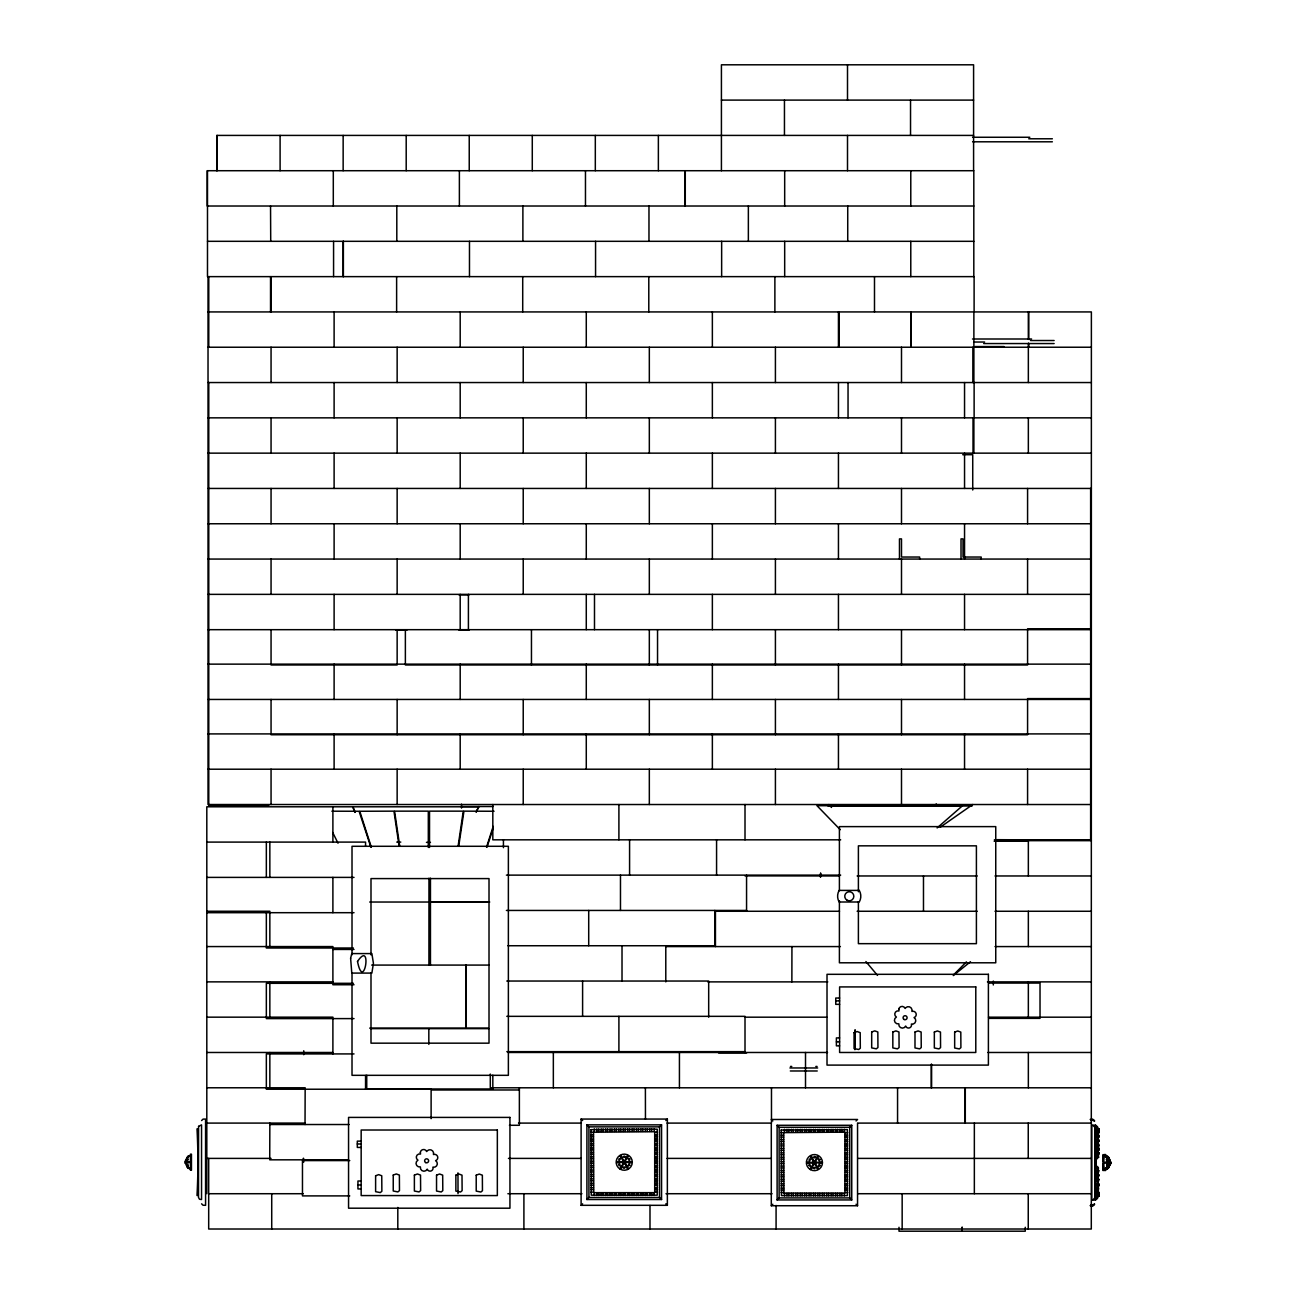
<?xml version="1.0" encoding="UTF-8"?>
<svg xmlns="http://www.w3.org/2000/svg" width="1296" height="1296" viewBox="0 0 1296 1296"><rect width="100%" height="100%" fill="white"/><g stroke="black" fill="none" stroke-linecap="round" stroke-linejoin="round"><path stroke-width="1.5" d="M1099.057 1129.237L1099.154 1132.574L1098.052 1132.85M1098.797 1130.323L1098.83 1129.237M1098.376 1195.9L1099.154 1192.466L1098.052 1192.369M1099.17 1194.799L1099.17 1195.771L1099.17 1192.466M1110.073 1161.508L1110.089 1164.537L1110.089 1160.503L1109.732 1163.614L1109.732 1161.605L1109.668 1162.69A8.942 3.856 20.3 0 1 1108.777 1163.192L1108.809 1165.331M1094.958 1130.323L1094.99 1129.318L1098.797 1130.063M1096.286 1162.609L1096.124 1167.145L1096.173 1158.235M1096.481 1130.323L1096.513 1129.318L1095.59 1133.028M1097.194 1192.369L1097.177 1193.243M1098.797 1194.88L1098.765 1195.9M1097.258 1129.351L1099.154 1129.237L1099.17 1130.242M1105.52 1156.81L1105.553 1154.444L1105.569 1155.53M1104.565 1169.51L1104.532 1170.596L1104.516 1169.51M1104.516 1155.53L1104.532 1154.444L1104.565 1155.53M1105.569 1169.51L1105.553 1170.596L1105.52 1168.231M1102.993 1161.184L1103.285 1157.83M820.562 873.229L820.498 877.181L820.692 873.229M855.247 1029.996L854.906 1049.695L854.874 1030.093M1103.431 1166.643L1103.188 1170.677L1103.009 1165.379M1095.071 1131.975L1095.055 1192.871M1098.83 1195.771L1098.814 1194.799M1103.285 1167.388L1102.993 1164.035M1104.322 1169.591C1103.69 1171.147 1103.69 1154.072 1104.322 1155.627M1097.647 1166.497L1097.663 1197.828L1095.266 1199.837M593.503 1132.169L593.762 1192.66L654.707 1192.66L654.707 1131.716L590.944 1132.234M783.691 1132.591L783.95 1193.081L844.895 1193.081L844.895 1132.137L781.148 1132.655M1095.476 1137.71L1095.476 1138.973M1095.476 1142.116L1095.476 1143.38M1095.298 1147.171L1096.238 1145.939M1097.744 1134.47L1098.538 1132.753M1098.538 1137.159L1097.744 1138.876M1097.744 1143.299L1097.615 1142.343M1095.671 1163.921L1095.476 1165.444M1098.182 1143.752L1098.716 1145.907L1097.582 1147.495M1097.744 1150.864L1097.744 1152.112M1095.671 1172.75L1095.476 1174.273M1097.744 1155.271L1097.744 1156.534M1097.906 1151.496L1098.814 1148.337L1097.615 1147.786M1095.476 1177.416L1095.476 1178.68M1095.476 1181.839L1095.476 1183.102M1097.744 1178.599L1097.744 1177.335M1098.068 1183.005L1098.83 1179.23L1097.615 1178.68M1097.615 1186.472L1098.279 1187.687M1098.279 1192.093L1097.485 1191.623L1098.506 1189.987M1097.291 1197.828L1095.412 1199.934M458.087 846.304L463.271 811.15L429.527 811.15L429.527 847.471M458.719 846.304L463.952 811.15L494.051 811.264M1092.803 1125.284L1094.893 1127.309L1094.893 1197.909L1092.803 1199.934M486.535 847.13L493.209 826.378M486.988 847.13L493.16 828.257M1107.14 1168.263A10.352 6.755 -41.5 0 1 1106.168 1169.186A10.352 8.424 61.4 0 0 1108.031 1168.02L1108.436 1167.583A8.942 8.473 81 0 0 1109.7 1165.396L1109.684 1165.234A8.942 4.649 -21.5 0 1 1108.809 1166.416M1109.684 1165.396L1109.7 1165.234A8.942 4.617 -21.8 0 1 1108.404 1166.789L1107.999 1167.242A10.352 6.755 -41.5 0 1 1107.594 1167.761M1094.488 1204.243L1093.176 1205.572L1090.195 1205.636M1094.602 1204.146L1093.111 1205.669L1090.568 1205.734M201.609 1120.554L203.035 1119.128L205.578 1119.064L205.578 1205.312L203.035 1205.231L201.609 1203.806M1095.476 1133.287L1095.476 1134.551M1097.582 1138.018L1098.846 1137.029L1098.538 1134.923M1095.476 1146.539L1096.238 1148.386M1097.485 1142.424L1098.846 1141.452L1098.182 1139.346M1098.068 1142.035L1098.279 1143.558M1095.476 1150.945L1096.238 1152.792M1097.485 1151.253L1099.17 1150.232L1099.17 1148.337L1098.182 1148.175M1097.485 1155.659C1098.83 1154.623 1099.591 1152.938 1097.615 1152.209M1095.25 1164.488L1096.238 1163.597M1097.744 1172.929L1097.744 1174.192M1095.476 1186.245L1095.476 1187.509M1097.485 1182.146L1098.279 1183.264M1095.476 1190.668L1095.476 1191.931M1094.164 1204.146L1092.204 1205.636M1108.339 1164.343L1108.339 1166.125L1108.825 1164.634M1091.572 1204.243L1090.6 1205.458M476.134 812.074L478.775 806.792L206.809 806.792L206.809 1193.713M476.215 811.831L478.872 806.533M188.228 1155.902L186.964 1157.603M1098.279 1132.947L1097.955 1134.162M1098.279 1137.353L1098.279 1139.135M1095.379 1142.116L1096.238 1141.533M1097.615 1142.116L1097.825 1141.857M1097.615 1146.539L1098.506 1145.858L1098.279 1147.964M1095.379 1150.945L1096.562 1150.313L1096.141 1148.386M1095.379 1155.352L1096.238 1154.768M1095.379 1159.774L1096.238 1159.191M1095.379 1168.603L1096.238 1168.004M1095.671 1168.344L1095.476 1169.851M1095.379 1173.01L1096.238 1172.426M1106.995 1167.064L1106.784 1167.34A10.352 6.901 -40.4 0 1 1106.347 1167.842M1108.242 1166.967L1107.562 1167.761A10.433 6.739 -41.9 0 1 1106.12 1169.186A10.352 8.473 61 0 0 1107.999 1168.02L1108.42 1167.583M953.84 974.592L966.427 961.875M581.11 1205.312L667.359 1205.312L667.359 1119.064L581.11 1119.064L581.11 1205.312L582.617 1203.806M586.91 1199.513L588.935 1197.488L659.534 1197.488L661.559 1199.513L661.559 1124.863L586.91 1124.863L586.91 1199.513L661.559 1199.513M586.91 1124.863L588.935 1126.872L659.534 1126.872L661.559 1124.863M665.869 1120.554L667.359 1119.064M771.298 1123.502L771.298 1205.734L772.805 1204.243M777.114 1199.934L779.123 1197.909L849.739 1197.909L851.747 1199.934L851.747 1125.284L777.114 1125.284L777.114 1199.934L851.747 1199.934M849.739 1197.909L849.739 1127.309L851.747 1125.284M856.057 1120.975L857.547 1119.485L771.298 1119.485L772.805 1120.975M937.138 827.933L962.539 805.707L816.998 805.707L840.262 829.715M953.273 975.58L970.477 961.713M1095.93 1154.898L1095.217 1155.983L1096.238 1157.215M1097.825 1155.092L1098.797 1152.841M1098.538 1154.817L1098.279 1156.793M1095.93 1159.304L1095.671 1161.297M1098.279 1170.029C1097.145 1168.15 1098.976 1166.935 1097.744 1169.77M1098.538 1168.052L1097.955 1169.462M1097.825 1172.75L1098.83 1170.401L1097.615 1169.851M1097.825 1177.157L1098.814 1174.808L1098.49 1176.752M1097.825 1181.579L1098.797 1179.311M1097.825 1185.986L1098.797 1183.734M940.118 827.302L972.729 804.524M1098.7 1131.975L1098.166 1132.834L1098.684 1129.318M1098.085 1141.663L1099.17 1141.403L1098.376 1139.557M1098.085 1172.556L1098.279 1174.451M1098.085 1176.962L1098.279 1178.858M1098.085 1190.198L1098.182 1187.881M1107.545 1161.913L1108.388 1161.734A8.942 3.856 -20.3 0 1 1109.668 1162.35M1096.141 1137.127L1096.141 1135.134M1098.376 1137.127L1098.376 1135.134M1096.141 1141.533L1096.141 1139.557M1096.141 1145.939L1095.59 1143.639M1098.376 1145.939L1098.376 1143.963M1098.376 1150.362L1098.376 1148.386M1096.141 1154.768L1096.141 1152.792M1098.376 1154.768L1099.154 1152.743L1098.166 1152.662M1096.141 1159.191L1096.141 1157.215M1096.141 1163.597L1096.141 1161.621M1096.141 1168.004L1096.141 1166.027M1096.141 1172.426L1096.141 1170.45M1098.49 1172.329L1098.49 1170.353M1098.376 1172.426L1098.376 1170.45M1096.141 1176.833L1096.141 1174.856M1098.376 1176.833L1098.376 1174.856M1096.141 1181.255L1096.141 1179.279M1098.376 1181.255L1098.376 1179.279M1096.141 1185.662L1096.141 1183.685M1096.141 1190.068L1096.562 1188.14L1095.59 1187.768M1098.376 1190.068L1098.49 1188.011M1095.962 1193.373L1096.562 1192.547L1095.59 1192.19M721.418 100.1L973.588 100.1M973.588 135.416L216.837 135.416L216.837 170.716M972.616 137.263L1029.818 137.263M1028.732 138.785L1052.368 138.785M972.616 141.799L1052.368 141.799M973.814 206.015L207.214 206.015L207.214 170.716L973.814 170.716L973.814 276.631M207.49 241.315L973.814 241.315M208.024 311.931L1091.378 311.931L1091.297 1229.013L208.688 1229.013L208.688 1158.397M972.502 339.001L1031.584 339.001M1030.498 340.524L1054.134 340.524M974.203 342.031L984.604 342.031M983.664 343.553L1054.134 343.553M974.916 346.567L1004.011 346.567M208.024 347.231L1091.378 347.231M208.024 382.547L1091.378 382.547M208.024 417.847L1091.378 417.847M208.024 453.146L1091.378 453.146M962.717 454.702L972.729 454.702L972.729 490.001M208.024 488.446L1091.378 488.446M208.024 523.762L1090.633 523.762M208.024 559.062L1090.633 559.062M208.024 594.362L1090.633 594.362M459.011 594.913L469.022 594.913M1090.633 628.835L1027.582 628.835L1027.582 664.978L405.373 664.978L405.373 629.678M208.024 629.678L1090.633 629.678M395.815 630.212L406.912 630.212M459.011 630.212L469.022 630.212M208.024 664.135L1090.633 664.135M1090.633 698.609L1027.582 698.609L1027.582 734.751L271.058 734.751L271.058 699.451M208.024 699.451L1090.633 699.451M208.024 733.909L1090.633 733.909M208.024 769.208L1090.633 769.208M1090.633 804.524L208.024 804.524L208.024 276.631M268.823 805.351L208.769 805.351L208.769 559.904M827.998 805.351L972.308 805.351M827.95 805.901L972.178 805.901M461.214 806.533L492.917 806.533M840.667 839.824L492.82 839.824L492.82 804.524M994.372 839.824L1090.633 839.824L1090.633 488.446M995.004 840.667L1091.378 840.667M994.145 841.201L1028.117 841.201M206.809 842.092L365.553 842.092L365.553 846.013M396.77 842.092L400.788 842.092M426.449 842.368L430.45 842.368M506.396 875.124L840.667 875.124M744.973 875.869L839.5 875.966M857.142 875.966L977.233 875.966M995.004 875.966L1091.378 875.966M206.809 877.392L354.019 877.392M369.684 902.032L489.742 902.032M428.96 902.194L488.997 902.194M506.396 910.44L746.561 910.44M206.809 911.25L269.843 911.25L269.843 946.566M839.516 911.266L715.441 911.266L715.441 946.582M857.142 911.266L977.233 911.266M995.004 911.266L1091.378 911.266M206.809 912.692L354.019 912.692M507.935 945.74L714.793 945.74L714.793 910.44M206.809 946.566L332.894 946.566L332.894 984.749L354.019 984.749M665.788 946.582L840.407 946.582M995.004 946.582L1091.378 946.582M353.403 948.008L266.344 948.008L266.344 912.692M332.894 949.45L354.019 949.45M371.693 965.083L488.981 965.083M506.785 981.04L708.685 981.04L708.685 1017.182M206.809 981.866L332.894 981.866M707.81 981.882L827.788 981.882M987.439 981.882L1091.378 981.882M988.686 983.065L1040.024 983.065L1040.024 1018.364L988.686 1018.364M353.403 983.308L266.344 983.308L266.344 1018.607L354.019 1018.607M839.614 998.033L835.758 998.033L835.758 1004.351L839.614 1004.351M835.758 1000.885L839.614 1000.885M506.785 1016.339L745.006 1016.339L745.006 1052.482M206.809 1017.166L332.894 1017.166L332.894 1053.923M744.714 1017.182L826.783 1017.182M988.492 1017.182L1091.378 1017.182M369.684 1028.133L465.75 1028.133L465.75 965.083M488.317 1028.133L466.252 1028.133L466.252 965.083M370.802 1028.635L488.884 1028.635M839.614 1037.918L836.39 1037.918L836.39 1045.856L839.614 1045.856M836.39 1041.887L839.614 1041.887M506.833 1051.655L745.006 1051.655M206.809 1052.482L332.894 1052.482M508.032 1052.482L827.528 1052.482M987.892 1052.482L1091.378 1052.482M718.583 1052.935L746.642 1052.935M354.019 1053.923L266.344 1053.923L266.344 1089.223L431.114 1089.223L431.114 1118.642M790.495 1066.446L791.759 1066.446M815.816 1066.446L817.079 1066.446M789.912 1067.969L817.663 1067.969M790.333 1070.982L817.241 1070.982M206.809 1087.781L305.159 1087.781L305.03 1124.523M1091.378 1087.798L490.293 1087.798L490.293 1074.06M431.843 1089.985L519.372 1089.985M1090.195 1119.404L1093.176 1119.469L1094.602 1120.894M206.809 1123.097L305.159 1123.081M518.546 1123.097L581.418 1123.097M667.051 1123.097L771.476 1123.097L771.476 1087.798M857.531 1123.097L1091.378 1123.097M269.73 1124.523L349.061 1124.523M509.425 1125.284L519.372 1125.284L519.372 1087.798M777.114 1125.284L779.123 1127.309L849.739 1127.309M1094.893 1127.309L1097.663 1127.212L1097.647 1158.559M198.256 1128.897L197.008 1128.897C198.223 1152.436 198.223 1171.94 197.008 1195.479L198.256 1195.479M1095.671 1131.845L1099.138 1131.764M654.982 1132.234L657.526 1132.234M845.17 1132.655L847.714 1132.655M590.944 1134.761L593.471 1134.761M654.998 1134.761L657.526 1134.761M781.148 1135.183L783.659 1135.183M845.186 1135.183L847.714 1135.183M1098.716 1135.183L1098.797 1137.078M590.944 1136.657L593.471 1136.657M654.998 1136.657L657.526 1136.657M781.148 1137.078L783.659 1137.078M845.186 1137.078L847.714 1137.078M590.944 1139.168L593.471 1139.168M654.998 1139.168L657.526 1139.168M781.148 1139.605L783.659 1139.605M845.186 1139.605L847.714 1139.605M1098.716 1139.605L1098.797 1141.484M590.944 1141.063L593.471 1141.063M654.998 1141.063L657.526 1141.063M361.163 1141.128L357.307 1141.128L357.307 1147.43L361.163 1147.43M781.148 1141.484L783.659 1141.484M845.186 1141.484L847.714 1141.484M590.944 1143.59L593.471 1143.59M654.998 1143.59L657.526 1143.59M357.307 1143.979L361.163 1143.979M781.148 1144.012L783.659 1144.012M845.186 1144.012L847.714 1144.012M1096.481 1144.012L1095.379 1143.38M1098.716 1144.012L1098.83 1145.81M590.944 1145.47L593.471 1145.47M654.998 1145.47L657.526 1145.47M781.148 1145.907L783.659 1145.907M845.186 1145.907L847.714 1145.907M590.944 1147.997L593.471 1147.997M654.998 1147.997L657.526 1147.997M781.148 1148.418L783.659 1148.418M845.186 1148.418L847.714 1148.418M590.944 1149.892L593.471 1149.892M654.998 1149.892L657.526 1149.892M781.148 1150.313L783.659 1150.313M845.186 1150.313L847.714 1150.313M590.944 1152.419L593.471 1152.419M654.998 1152.419L657.526 1152.419M781.148 1152.841L783.659 1152.841M845.186 1152.841L847.714 1152.841M590.944 1154.299L593.471 1154.299M654.998 1154.299L657.526 1154.299M781.148 1154.736L783.659 1154.736M845.186 1154.736L847.714 1154.736M590.944 1156.826L593.471 1156.826M654.998 1156.826L657.526 1156.826M781.148 1157.247L783.659 1157.247M845.186 1157.247L847.714 1157.247M206.809 1158.397L271.058 1158.397M508.437 1158.397L581.256 1158.397M667.051 1158.397L771.12 1158.397M858.276 1158.397L1091.297 1158.397M590.944 1158.721L593.471 1158.721M654.998 1158.721L657.526 1158.721M781.148 1159.142L783.659 1159.142M845.186 1159.142L847.714 1159.142M348.462 1159.823L269.73 1159.823L269.843 1123.097M349.758 1160.584L302.47 1160.584L302.47 1195.9L349.758 1195.9M590.944 1161.232L593.471 1161.232M654.998 1161.232L657.526 1161.232M781.148 1161.67L783.659 1161.67M845.186 1161.67L847.714 1161.67M590.944 1163.128L593.471 1163.128M654.998 1163.128L657.526 1163.128M781.148 1163.549L783.659 1163.549M845.186 1163.549L847.714 1163.549M590.944 1165.655L593.471 1165.655M654.998 1165.655L657.526 1165.655M781.148 1166.076L783.659 1166.076M845.186 1166.076L847.714 1166.076M590.944 1167.55L593.471 1167.55M654.998 1167.55L657.526 1167.55M781.148 1167.971L783.659 1167.971M845.186 1167.971L847.714 1167.971M590.944 1170.061L593.471 1170.061M654.998 1170.061L657.526 1170.061M781.148 1170.482L783.659 1170.482M845.186 1170.482L847.714 1170.482M590.944 1171.957L593.471 1171.957M654.998 1171.957L657.526 1171.957M781.148 1172.378L783.659 1172.378M845.186 1172.378L847.714 1172.378M590.944 1174.484L593.471 1174.484M654.998 1174.484L657.526 1174.484M781.148 1174.905L783.659 1174.905M845.186 1174.905L847.714 1174.905M590.944 1176.363L593.471 1176.363M654.998 1176.363L657.526 1176.363M781.148 1176.8L783.659 1176.8M845.186 1176.8L847.714 1176.8M590.944 1178.89L593.471 1178.89M654.998 1178.89L657.526 1178.89M781.148 1179.311L783.659 1179.311M845.186 1179.311L847.714 1179.311M590.944 1180.786L593.471 1180.786M654.998 1180.786L657.526 1180.786M361.163 1181.012L357.939 1181.012L357.939 1188.95L361.163 1188.95M781.148 1181.207L783.659 1181.207M845.186 1181.207L847.714 1181.207M590.944 1183.297L593.471 1183.297M654.998 1183.297L657.526 1183.297M781.148 1183.734L783.659 1183.734M845.186 1183.734L847.714 1183.734M357.939 1184.981L361.163 1184.981M590.944 1185.192L593.471 1185.192M654.998 1185.192L657.526 1185.192M781.148 1185.613L783.659 1185.613M845.186 1185.613L847.714 1185.613M590.944 1187.719L593.471 1187.719M654.998 1187.719L657.526 1187.719M781.148 1188.14L783.659 1188.14M845.186 1188.14L847.714 1188.14M590.944 1189.615L593.471 1189.615M654.998 1189.615L657.526 1189.615M781.148 1190.036L783.659 1190.036M845.186 1190.036L847.714 1190.036M590.944 1192.126L593.503 1192.126M654.982 1192.126L657.526 1192.126M781.148 1192.547L783.691 1192.547M845.17 1192.547L847.714 1192.547M1096.481 1192.547L1096.594 1195.9L1096.481 1194.88M198.256 1192.952L197.64 1192.952M1095.671 1193.373L1099.138 1193.292M208.688 1193.713L303.248 1193.713M507.886 1193.713L581.936 1193.713M665.998 1193.713L772.076 1193.713M858.13 1193.713L1091.297 1193.713M1099.154 1195.803L1094.99 1195.9L1094.958 1194.88M1094.893 1197.909L1097.663 1197.828M771.298 1205.734L857.547 1205.734L857.547 1123.502M331.857 811.199L359.105 811.264L370.85 847.13M996.802 839.678L1028.182 839.873M1097.971 1129.318L1098.684 1131.862M1092.593 1119.485L1094.488 1120.975M1092.204 1119.404L1094.164 1120.894M1098.376 1183.685L1099.17 1185.532L1097.955 1187.12M1098.376 1188.092L1098.068 1191.834M1098.506 1192.417L1098.83 1193.26L1098.376 1192.514M1098.846 1157.117L1097.825 1156.874M1098.473 1157.215L1097.615 1156.615M1096.238 1161.621L1095.379 1161.038M1098.846 1174.775L1097.615 1174.273M1098.182 1183.475L1098.83 1185.532M1108.404 1164.391L1108.728 1160.584L1108.663 1163.128M1090.6 1119.76L1091.572 1120.975M1098.538 1183.475L1097.615 1183.102M1098.538 1187.881L1097.615 1187.509M1098.49 1192.271L1097.615 1191.931M1107.594 1157.279A10.352 6.755 41.5 0 1 1108.031 1157.798L1108.404 1158.251A8.942 4.617 21.8 0 1 1109.684 1159.807L1109.7 1159.645A8.942 8.489 -80.7 0 0 1108.42 1157.458L1108.031 1157.02A10.352 8.424 -61.4 0 0 1106.168 1155.87A10.352 6.755 41.5 0 1 1107.14 1156.777M856.057 1204.243L857.547 1205.734M581.11 1119.064L582.617 1120.554M665.869 1203.806L667.359 1205.312M188.228 1168.457L186.964 1166.773M828.922 804.524L831.514 807.457M1108.42 1157.458L1107.999 1157.02A10.352 8.473 -61 0 0 1106.12 1155.87A10.352 6.691 41.9 0 1 1107.999 1157.798L1108.242 1158.073M187.969 1166.902A10.352 6.723 41.7 0 0 189.848 1168.846A10.352 8.456 -61.2 0 1 187.969 1167.68L187.564 1167.259A8.942 8.489 -80.8 0 1 186.3 1165.055L186.3 1164.893A8.942 4.633 21.6 0 0 187.564 1166.449L188.406 1167.421M865.906 961.567L877.505 975.386M1097.615 1134.551L1097.55 1133.838M1109.684 1159.807L1109.684 1159.645A8.942 4.649 21.5 0 0 1108.809 1158.64M332.732 832.534L338.029 843.21M352.69 806.792L354.877 812.365M352.982 806.792L355.136 812.365M371.304 847.13L359.77 811.264L393.952 811.15L399.119 846.304M1097.161 1131.845L1097.194 1132.85M399.751 846.304L394.567 811.15L428.312 811.15L428.312 847.471M1097.194 1158.64L1097.226 1126.694L1095.784 1125.268L1091.799 1125.284L1091.799 1199.934L1095.655 1199.837L1097.307 1198.427L1097.323 1166.497M1097.663 1127.212L1095.266 1125.203L1097.356 1127.309M1103.431 1158.575L1103.188 1154.542L1102.912 1164.699M1096.238 1159.402L1096.27 1161.443M1099.138 1129.237L1099.17 1132.574M1098.878 1195.803L1098.814 1192.466L1098.587 1195.9M1098.279 1129.318L1098.376 1131.845M1098.068 1129.318L1098.214 1131.845M1098.133 1193.373L1098.068 1195.9M1097.906 1193.373L1097.761 1195.9M1097.145 1129.318L1096.983 1131.845M1096.983 1193.373L1097.145 1195.9M1096.74 1129.318L1096.675 1131.845M1096.74 1193.373L1096.675 1195.9M1028.732 311.931L1028.732 339.39M1028.732 343.31L1028.732 347.231M1028.344 311.931L1028.344 339.39M1028.344 343.31L1028.344 382.547M1028.344 417.847L1028.344 453.146M1028.344 840.667L1028.344 875.966M1028.344 911.266L1028.344 946.582M1028.344 981.882L1028.344 1017.182M1028.344 1052.482L1028.344 1087.798M1028.246 1123.097L1028.246 1158.397M1028.246 1193.713L1028.246 1229.013M1027.582 488.446L1027.582 523.762M1027.582 559.062L1027.582 594.362M1027.582 769.208L1027.582 804.524M1025.266 1227.28L1025.266 1231.2L899.003 1231.2L899.003 1227.28M993.303 981.056L993.303 984.976M981.185 559.062L981.185 557.037L963.025 557.037L963.025 538.893L961.016 538.893L961.016 559.062M974.349 1123.097L974.349 1193.713M974.106 311.931L974.106 276.631L207.49 276.631L207.49 170.716M974.122 382.547L974.122 417.847M973.879 311.931L973.879 382.547M973.879 417.847L973.879 453.146M973.588 170.716L973.588 64.8L721.418 64.8L721.418 170.716M973.021 417.847L973.021 453.146M972.859 347.231L972.859 382.547M965.293 1087.798L965.293 1123.097M965.018 1087.798L965.018 1123.097M964.548 382.547L964.548 417.847M964.548 453.146L964.548 488.446M964.548 523.762L964.548 559.062M964.548 594.362L964.548 629.678M964.548 664.135L964.548 699.451M964.548 733.909L964.548 769.208M962.231 1227.28L962.231 1231.2M962.053 1227.28L962.053 1231.2M936.214 803.893L936.214 805.351M931.597 1064.259L931.597 1087.798M931.257 1064.259L931.257 1087.798M923.481 875.966L923.481 911.266M919.658 559.062L919.658 557.037L901.498 557.037L901.498 538.893L899.473 538.893L899.473 559.062M911.072 311.931L911.072 347.231M910.78 170.716L910.78 206.015M910.78 241.315L910.78 276.631M910.829 311.931L910.829 347.231M910.537 100.1L910.537 135.416M902.162 1193.713L902.162 1229.013M901.498 347.231L901.498 382.547M901.498 417.847L901.498 453.146M901.498 488.446L901.498 523.762M901.498 559.062L901.498 594.362M901.498 629.678L901.498 664.978M901.498 699.451L901.498 734.751M901.498 769.208L901.498 804.524M897.561 1087.798L897.561 1123.097M874.492 276.631L874.492 311.931M858.389 891.761L858.389 845.834L976.406 845.834L976.406 943.666L858.389 943.666L858.389 901.741M848.038 382.547L848.038 417.847M847.73 206.015L847.73 241.315M847.503 64.8L847.503 100.1M847.503 135.416L847.503 170.716M844.376 1129.318L844.376 1131.862M844.376 1193.357L844.376 1195.9M841.849 1129.318L841.849 1131.845M841.849 1193.373L841.849 1195.9M839.954 1129.318L839.954 1131.845M839.954 1193.373L839.954 1195.9M839.403 890.692L839.403 826.621L995.749 826.621L995.749 962.798L839.403 962.798L839.403 900.704M839.209 311.931L839.209 347.231M838.447 311.931L838.447 347.231M838.447 382.547L838.447 417.847M838.447 453.146L838.447 488.446M838.447 523.762L838.447 559.062M838.447 594.362L838.447 629.678M838.447 664.135L838.447 699.451M838.447 733.909L838.447 769.208M837.443 1129.318L837.443 1131.845M837.443 1193.373L837.443 1195.9M835.547 1129.318L835.547 1131.845M835.547 1193.373L835.547 1195.9M833.02 1129.318L833.02 1131.845M833.02 1193.373L833.02 1195.9M831.141 1129.318L831.141 1131.845M831.141 1193.373L831.141 1195.9M828.614 1129.318L828.614 1131.845M828.614 1193.373L828.614 1195.9M826.718 1129.318L826.718 1131.845M826.718 1193.373L826.718 1195.9M824.207 1129.318L824.207 1131.845M824.207 1193.373L824.207 1195.9M822.312 1129.318L822.312 1131.845M822.312 1193.373L822.312 1195.9M819.785 1129.318L819.785 1131.845M819.785 1193.373L819.785 1195.9M817.889 1129.318L817.889 1131.845M817.889 1193.373L817.889 1195.9M815.378 1129.318L815.378 1131.845M815.378 1193.373L815.378 1195.9M813.483 1129.318L813.483 1131.845M813.483 1193.373L813.483 1195.9M810.956 1129.318L810.956 1131.845M810.956 1193.373L810.956 1195.9M809.077 1129.318L809.077 1131.845M809.077 1193.373L809.077 1195.9M806.549 1129.318L806.549 1131.845M806.549 1193.373L806.549 1195.9M805.513 1052.482L805.513 1087.798M804.654 1129.318L804.654 1131.845M804.654 1193.373L804.654 1195.9M802.127 1129.318L802.127 1131.845M802.127 1193.373L802.127 1195.9M800.248 1129.318L800.248 1131.845M800.248 1193.373L800.248 1195.9M797.72 1129.318L797.72 1131.845M797.72 1193.373L797.72 1195.9M795.825 1129.318L795.825 1131.845M795.825 1193.373L795.825 1195.9M793.314 1129.318L793.314 1131.845M793.314 1193.373L793.314 1195.9M791.937 946.582L791.872 981.882M791.419 1129.318L791.419 1131.845M791.419 1193.373L791.419 1195.9M788.891 1129.318L788.891 1131.845M788.891 1193.373L788.891 1195.9M786.996 1129.318L786.996 1131.845M786.996 1193.373L786.996 1195.9M784.679 170.716L784.679 206.015M784.679 241.315L784.679 276.631M784.453 100.1L784.453 135.416M784.485 1129.318L784.485 1131.862M784.485 1193.357L784.485 1195.9M779.123 1127.309L779.123 1197.909M776.077 1205.474L776.077 1229.013M775.413 347.231L775.413 382.547M775.413 417.847L775.413 453.146M775.413 488.446L775.413 523.762M775.413 559.062L775.413 594.362M775.413 629.678L775.413 664.978M775.413 699.451L775.413 734.751M775.413 769.208L775.413 804.524M774.878 276.631L774.878 311.931M748.359 206.015L748.359 241.315M746.561 875.124L746.561 911.266M745.006 804.524L745.006 839.824M721.645 241.315L721.645 276.631M716.575 839.824L716.575 875.124M712.363 311.931L712.363 347.231M712.363 382.547L712.363 417.847M712.363 453.146L712.363 488.446M712.363 523.762L712.363 559.062M712.363 594.362L712.363 629.678M712.363 664.135L712.363 699.451M712.363 733.909L712.363 769.208M685.276 170.716L685.276 206.015M684.871 170.716L684.871 206.015M679.428 1052.482L679.428 1087.798M665.788 945.74L665.788 981.882M659.534 1126.872L659.534 1197.488M658.368 135.416L658.368 170.716M657.542 629.678L657.542 664.978M654.188 1128.897L654.188 1131.44M654.188 1192.919L654.188 1195.479M651.661 1128.897L651.661 1131.424M651.661 1192.952L651.661 1195.479M649.993 1205.474L649.993 1229.013M649.766 1128.897L649.766 1131.424M649.766 1192.952L649.766 1195.479M649.328 347.231L649.328 382.547M649.328 417.847L649.328 453.146M649.328 488.446L649.328 523.762M649.328 559.062L649.328 594.362M649.328 629.678L649.328 664.978M649.328 699.451L649.328 734.751M649.328 769.208L649.328 804.524M648.972 206.015L648.972 241.315M648.794 276.631L648.794 311.931M647.255 1128.897L647.255 1131.424M647.255 1192.952L647.255 1195.479M645.392 1087.798L645.457 1119.177M645.359 1128.897L645.359 1131.424M645.359 1192.952L645.359 1195.479M642.832 1128.897L642.832 1131.424M642.832 1192.952L642.832 1195.479M640.937 1128.897L640.937 1131.424M640.937 1192.952L640.937 1195.479M638.426 1128.897L638.426 1131.424M638.426 1192.952L638.426 1195.479M636.53 1128.897L636.53 1131.424M636.53 1192.952L636.53 1195.479M634.003 1128.897L634.003 1131.424M634.003 1192.952L634.003 1195.479M632.124 1128.897L632.124 1131.424M632.124 1192.952L632.124 1195.479M629.581 839.824L629.581 875.124M629.597 1128.897L629.597 1131.424M629.597 1192.952L629.597 1195.479M627.701 1128.897L627.701 1131.424M627.701 1192.952L627.701 1195.479M625.174 1128.897L625.174 1131.424M625.174 1192.952L625.174 1195.479M623.295 1128.897L623.295 1131.424M623.295 1192.952L623.295 1195.479M622.015 945.74L622.015 981.04M620.768 1128.897L620.768 1131.424M620.768 1192.952L620.768 1195.479M620.476 875.124L620.476 910.44M618.905 804.524L618.905 839.824M618.905 1016.339L618.905 1051.655M618.872 1128.897L618.872 1131.424M618.872 1192.952L618.872 1195.479M616.361 1128.897L616.361 1131.424M616.361 1192.952L616.361 1195.479M614.466 1128.897L614.466 1131.424M614.466 1192.952L614.466 1195.479M611.939 1128.897L611.939 1131.424M611.939 1192.952L611.939 1195.479M610.06 1128.897L610.06 1131.424M610.06 1192.952L610.06 1195.479M607.532 1128.897L607.532 1131.424M607.532 1192.952L607.532 1195.479M605.637 1128.897L605.637 1131.424M605.637 1192.952L605.637 1195.479M603.11 1128.897L603.11 1131.424M603.11 1192.952L603.11 1195.479M601.231 1128.897L601.231 1131.424M601.231 1192.952L601.231 1195.479M598.703 1128.897L598.703 1131.424M598.703 1192.952L598.703 1195.479M596.808 1128.897L596.808 1131.424M596.808 1192.952L596.808 1195.479M595.561 241.315L595.561 276.631M595.318 135.416L595.318 170.716M594.491 594.362L594.491 629.678M594.297 1128.897L594.297 1131.44M594.297 1192.919L594.297 1195.479M588.935 1126.872L588.935 1197.488M588.708 910.44L588.708 945.74M586.278 311.931L586.278 347.231M586.278 382.547L586.278 417.847M586.278 453.146L586.278 488.446M586.278 523.762L586.278 559.062M586.278 594.362L586.278 629.678M586.278 664.135L586.278 699.451M586.278 733.909L586.278 769.208M585.468 170.716L585.468 206.015M582.601 981.04L582.601 1016.339M553.343 1052.482L553.343 1087.798M532.283 135.416L532.283 170.716M531.457 629.678L531.457 664.978M523.908 1193.713L523.908 1229.013M523.228 347.231L523.228 382.547M523.228 417.847L523.228 453.146M523.228 488.446L523.228 523.762M523.228 559.062L523.228 594.362M523.228 699.451L523.228 734.751M523.228 769.208L523.228 804.524M522.887 206.015L522.887 241.315M522.709 276.631L522.709 311.931M503.431 839.824L503.431 847.665M492.82 1075.243L492.82 1088.98L366.736 1088.98L366.736 1075.243M469.476 241.315L469.476 276.631M469.233 135.416L469.233 170.716M468.407 594.362L468.407 629.678M461.506 804.152L461.506 808.088M460.193 311.931L460.193 347.231M460.193 382.547L460.193 417.847M460.193 453.146L460.193 488.446M460.193 523.762L460.193 559.062M460.193 594.362L460.193 629.678M460.193 664.135L460.193 699.451M460.193 733.909L460.193 769.208M459.383 170.716L459.383 206.015M457.974 1172.864L458.023 1193.648M430.45 878.17L430.45 965.083M428.96 842.27L428.96 846.272M428.96 878.234L428.927 965.083M428.83 1028.635L428.83 1044.398M406.199 135.416L406.199 170.716M397.807 1207.435L397.807 1229.013M397.143 347.231L397.143 382.547M397.143 417.847L397.143 453.146M397.143 488.446L397.143 523.762M397.143 559.062L397.143 594.362M397.143 629.678L397.143 664.978L271.058 664.978L271.058 629.678M397.143 699.451L397.143 734.751M397.143 769.208L397.143 804.524M396.803 206.015L396.803 241.315M396.625 276.631L396.625 311.931M370.996 954.86L370.996 878.591L489.013 878.591L489.013 1043.167L370.996 1043.167L370.996 972.923M365.553 1075.486L365.553 1089.223M352.01 954.779L352.01 846.288L508.372 846.288L508.372 1075.324L352.01 1075.324L352.01 972.859M343.375 241.315L343.375 276.631M343.148 135.416L343.148 170.716M343.165 241.315L343.165 276.631M334.109 311.931L334.109 347.231M334.109 382.547L334.109 417.847M334.109 453.146L334.109 488.446M334.109 523.762L334.109 559.062M334.109 594.362L334.109 629.678M334.109 664.135L334.109 699.451M334.109 733.909L334.109 769.208M333.574 241.315L333.574 276.631M333.299 170.716L333.299 206.015M332.894 806.792L332.894 842.092M332.894 877.392L332.894 912.692M303.734 1050.764L303.734 1054.717M303.637 1158.365L303.637 1162.285M303.248 1158.397L303.248 1162.318M280.098 135.416L280.098 170.716M271.723 1193.713L271.723 1229.013M271.058 276.631L271.058 311.931M271.058 347.231L271.058 382.547M271.058 417.847L271.058 453.146M271.058 488.446L271.058 523.762M271.058 559.062L271.058 594.362M271.058 769.208L271.058 804.524M270.54 206.015L270.718 241.315M270.54 276.631L270.54 311.931M269.843 842.092L269.843 877.392M269.843 981.866L269.843 1017.166M269.843 1052.482L269.843 1087.781M266.344 842.092L266.344 877.392M217.064 135.416L217.064 170.716M208.769 276.631L208.769 347.231M208.769 382.547L208.769 559.062M191.452 1154.12L191.452 1170.256M190.447 1154.12L190.447 1170.256M185.911 1160.163L185.911 1164.197M184.891 1161.184L184.891 1163.192M1105.893 1156.874A10.352 6.901 40.4 0 0 1104.921 1155.951A10.352 8.262 -62.5 0 1 1106.735 1157.117L1107.124 1157.539A8.942 8.375 -81.7 0 1 1108.372 1159.726L1108.258 1159.904A8.942 4.536 22.7 0 0 1106.946 1158.332L1106.525 1157.879A10.352 6.529 43 0 0 1104.646 1155.951A10.352 8.635 -59.7 0 1 1106.573 1157.117L1106.995 1157.539A8.942 8.57 -79.8 0 1 1108.274 1159.726L1108.388 1159.904A8.942 4.73 20.5 0 0 1107.545 1158.721M1106.347 1157.377A10.352 6.901 40.4 0 1 1106.784 1157.879M1105.893 1168.344A10.352 6.901 -40.4 0 1 1104.921 1169.267A10.352 8.262 62.5 0 0 1106.735 1168.101L1107.124 1167.68A8.942 8.375 81.7 0 0 1108.372 1165.477L1108.258 1165.315A8.942 8.57 79.8 0 1 1106.995 1167.68L1106.573 1168.101A10.352 8.635 59.7 0 1 1104.646 1169.267A10.433 6.577 -43 0 0 1106.087 1167.842L1106.946 1166.886A8.942 4.536 -22.7 0 0 1108.258 1165.315L1108.388 1165.315A8.942 4.73 -20.5 0 1 1107.545 1166.497M1111.093 1162.269L1111.093 1163.516L1111.093 1162.269M420.325 1152.338L420.536 1154.039A3.353 3.353 0 0 0 417.944 1160.163A3.629 3.629 0 0 0 420.39 1166.918A3.629 3.629 0 0 0 427.243 1169.138A2.981 2.981 0 0 0 431.05 1170.968A2.981 2.981 0 0 0 432.88 1167.161A3.564 3.564 0 0 0 435.602 1160.649A3.24 3.24 0 0 0 437.594 1156.518A3.24 3.24 0 0 0 433.463 1154.525A3.726 3.726 0 0 0 427.291 1150.783L426.692 1151.545A3.321 3.321 0 0 0 420.325 1152.338M898.776 1009.244L898.987 1010.945A3.353 3.353 0 0 0 896.395 1017.068A3.629 3.629 0 0 0 898.841 1023.84A3.629 3.629 0 0 0 905.693 1026.043A2.981 2.981 0 0 0 909.5 1027.874A2.981 2.981 0 0 0 911.347 1024.067A3.564 3.564 0 0 0 914.053 1017.554A3.24 3.24 0 0 0 916.045 1013.423A3.24 3.24 0 0 0 911.914 1011.431A3.726 3.726 0 0 0 905.742 1007.705L905.143 1008.466A3.321 3.321 0 0 0 898.776 1009.244M350.617 958.279L351.783 973.085L371.871 973.085L373.426 963.333L371.871 953.581L351.783 953.581L350.617 958.279M357.518 961.47C363.884 993.659 372.794 938.628 357.518 961.47M198.58 1126.354L198.515 1197.488L199.519 1199.237L201.544 1199.513L201.544 1124.863L198.58 1126.354M590.976 1129.642L591.251 1195.171L657.234 1195.171L657.234 1129.189L590.976 1129.642M623.263 1161.929C624.494 1165.752 626.243 1159.223 623.263 1161.929M781.18 1130.063L781.439 1195.592L847.422 1195.592L847.422 1129.61L781.18 1130.063M813.467 1162.35C814.682 1166.173 816.431 1159.645 813.467 1162.35M618.872 1164.78C620.314 1167.923 620.395 1162.318 618.872 1164.78M629.678 1159.045C629.726 1162.593 626.616 1157.263 629.678 1159.045M809.06 1165.217C810.648 1168.344 810.421 1162.658 809.06 1165.217M819.866 1159.466C819.882 1162.998 816.82 1157.701 819.866 1159.466M622.841 1164.586L622.76 1165.055A8.942 2.819 -86.9 0 1 622.226 1167.259L621.95 1167.68A10.352 5.233 -71.2 0 1 620.395 1168.846A10.433 5.281 -48.8 0 1 620.509 1167.421L620.849 1166.449A8.942 2.819 -33.1 0 1 622.485 1164.893L622.841 1164.586M625.709 1159.304L626 1159.466A8.942 2.819 -33.1 0 0 627.62 1157.911L627.847 1157.458A10.352 5.233 -48.8 0 0 628.074 1155.53A10.352 5.233 -71.2 0 0 626.519 1156.696L626.243 1157.117A8.942 2.819 -86.9 0 0 625.709 1159.304M813.046 1165.007L812.965 1165.477A8.942 2.819 -86.9 0 1 812.414 1167.68L812.138 1168.101A10.352 5.233 -71.2 0 1 810.583 1169.267A10.433 5.281 -48.8 0 1 810.697 1167.842L811.037 1166.886A8.942 2.819 -33.1 0 1 812.673 1165.315L813.046 1165.007M815.897 1159.726L816.188 1159.904A8.942 2.819 -33.1 0 0 817.808 1158.332L818.051 1157.879A10.352 5.233 -48.8 0 0 818.278 1155.951A10.352 5.233 -71.2 0 0 816.707 1157.117L816.431 1157.539A8.942 2.819 -86.9 0 0 815.897 1159.726M375.613 1175.764L375.613 1191.672L380.279 1192.595L381.866 1191.283L381.753 1175.764L378.691 1174.63L375.613 1175.764M393.239 1175.083L393.239 1190.992L397.888 1191.915L399.476 1190.603L399.379 1175.083L396.301 1173.949L393.239 1175.083M414.38 1175.099L414.38 1191.024L419.045 1191.931L420.633 1190.619L420.52 1175.099L417.458 1173.982L414.38 1175.099M436.541 1175.132L436.541 1191.04L441.207 1191.964L442.795 1190.651L442.681 1175.132L439.619 1174.014L436.541 1175.132M455.868 1175.164L455.868 1191.073L460.534 1191.996L462.121 1190.684L462.008 1175.164L458.946 1174.03L455.868 1175.164M476.215 1175.197L476.215 1191.105L480.865 1192.028L482.452 1190.716L482.355 1175.197L479.277 1174.063L476.215 1175.197M854.064 1032.669L854.064 1048.577L858.73 1049.501L860.317 1048.189L860.204 1032.669L857.142 1031.535L854.064 1032.669M871.69 1031.989L871.69 1047.897L876.339 1048.82L877.943 1047.508L877.829 1031.989L874.751 1030.871L871.69 1031.989M892.831 1032.005L892.831 1047.929L897.496 1048.837L899.084 1047.541L898.97 1032.005L895.909 1030.887L892.831 1032.005M914.992 1032.037L914.992 1047.946L919.658 1048.869L921.245 1047.557L921.132 1032.037L918.07 1030.919L914.992 1032.037M934.335 1032.07L934.335 1047.978L938.984 1048.901L940.572 1047.589L940.475 1032.07L937.397 1030.952L934.335 1032.07M954.666 1032.102L954.666 1048.01L959.315 1048.934L960.903 1047.622L960.806 1032.102L957.728 1030.984L954.666 1032.102M186.3 1159.304L186.3 1159.466A8.942 4.633 -21.6 0 1 187.564 1157.911L187.969 1157.458A10.352 6.723 -41.7 0 1 189.848 1155.53A10.352 8.456 61.2 0 0 187.969 1156.696L187.564 1157.117A8.942 8.489 80.8 0 0 186.3 1159.304M187.969 1159.58C186.316 1161.994 188.017 1156.68 187.969 1159.58M1106.816 1164.44L1106.849 1166.222L1106.881 1164.472M1106.962 1168.052C1105.342 1170.369 1108.874 1165.655 1106.962 1168.052M1108.355 1167.955C1106.654 1170.32 1110.202 1165.558 1108.372 1167.955M186.3 1162.026L186.3 1162.35A8.942 3.839 -20.4 0 0 187.564 1162.982L187.969 1162.949A10.352 1.733 -30.9 0 0 189.848 1162.188A10.433 1.75 30.9 0 0 188.406 1161.572L187.564 1161.394A8.942 3.839 20.4 0 0 186.3 1162.026M1108.404 1162.609L1108.21 1162.771A8.942 3.937 19.5 0 1 1106.881 1163.403L1106.444 1163.371A10.352 1.912 30.6 0 1 1104.516 1162.609A10.433 1.928 -30.6 0 1 1105.99 1162.01L1106.881 1161.815A8.942 3.937 -19.5 0 1 1108.21 1162.447L1108.404 1162.609M625.271 1156.745C623.068 1159.142 623.052 1154.363 625.271 1156.745M623.279 1167.55C625.028 1170.094 625.693 1165.315 623.279 1167.55M815.459 1157.166C813.256 1159.564 813.24 1154.785 815.459 1157.166M813.483 1167.988C815.249 1170.515 815.881 1165.752 813.483 1167.988M188.228 1165.315L186.964 1164.472L188.228 1165.315M1107.999 1159.175L1108.339 1160.698L1107.999 1159.175M1106.492 1159.272L1106.816 1160.779L1106.492 1159.272M619.294 1158.835C617.382 1161.767 622.193 1158.737 619.294 1158.835M629.678 1165.315C626.632 1167.129 629.694 1161.783 629.678 1165.315M809.498 1159.272C807.57 1162.204 812.381 1159.159 809.498 1159.272M819.866 1165.752C816.82 1167.518 819.882 1162.22 819.866 1165.752M621.464 1162.188L621.011 1162.35A8.942 2.819 -26.9 0 1 618.84 1162.982L618.338 1162.949A10.352 5.233 -11.2 0 1 616.556 1162.188A10.433 5.281 11.2 0 1 617.836 1161.572L618.84 1161.394A8.942 2.819 26.9 0 1 621.011 1162.026L621.464 1162.188M627.458 1162.026L627.458 1162.35A8.942 2.819 26.9 0 0 629.629 1162.982L630.131 1162.949A10.352 5.233 11.2 0 0 631.93 1162.188A10.433 5.281 -11.2 0 0 630.634 1161.572L629.629 1161.394A8.942 2.819 -26.9 0 0 627.458 1162.026M811.652 1162.609L811.199 1162.771A8.942 2.819 -26.9 0 1 809.028 1163.403L808.526 1163.371A10.352 5.233 -11.2 0 1 806.744 1162.609A10.433 5.281 11.2 0 1 808.024 1162.01L809.028 1161.815A8.942 2.819 26.9 0 1 811.199 1162.447L811.652 1162.609M817.646 1162.447L817.646 1162.771A8.942 2.819 26.9 0 0 819.817 1163.403L820.336 1163.371A10.352 5.233 11.2 0 0 822.118 1162.609A10.433 5.281 -11.2 0 0 820.822 1162.01L819.817 1161.815A8.942 2.819 -26.9 0 0 817.646 1162.447M859.264 890.401L839.16 890.401A11.599 11.599 0 0 0 839.16 902L859.264 902A11.599 11.599 0 0 0 859.264 890.401M988.394 974.317L827.01 974.317L827.01 1065.101L988.394 1065.101L988.394 974.317M975.791 986.92L839.614 986.92L839.614 1052.482L975.791 1052.482L975.791 986.92M509.944 1117.411L348.559 1117.411L348.559 1208.196L509.944 1208.196L509.944 1117.411M497.34 1130.015L361.163 1130.015L361.163 1195.576L497.34 1195.576L497.34 1130.015M813.046 1160.212L812.673 1159.904A8.942 2.819 33.1 0 1 811.037 1158.332L810.81 1157.879A10.352 5.233 48.8 0 1 810.583 1155.951A10.352 5.233 71.2 0 1 812.138 1157.117L812.414 1157.539A8.942 2.819 86.9 0 1 812.965 1159.726L813.046 1160.212M816.188 1165.315L815.897 1165.477A8.942 2.819 86.9 0 0 816.431 1167.68L816.707 1168.101A10.352 5.233 71.2 0 0 818.278 1169.267A10.352 5.233 48.8 0 0 818.051 1167.34L817.808 1166.886A8.942 2.819 33.1 0 0 816.188 1165.315M622.841 1159.774L622.485 1159.466A8.942 2.819 33.1 0 1 620.849 1157.911L620.622 1157.458A10.352 5.233 48.8 0 1 620.395 1155.53A10.352 5.233 71.2 0 1 621.95 1156.696L622.226 1157.117A8.942 2.819 86.9 0 1 622.76 1159.304L622.841 1159.774M626 1164.893L625.709 1165.055A8.942 2.819 86.9 0 0 626.243 1167.259L626.519 1167.68A10.352 5.233 71.2 0 0 628.074 1168.846A10.352 5.233 48.8 0 0 627.847 1166.902L627.62 1166.449A8.942 2.819 33.1 0 0 625.984 1164.893M1107.027 1157.231C1105.213 1154.752 1108.825 1159.466 1107.027 1157.231M1108.42 1157.15C1106.573 1154.655 1110.137 1159.385 1108.42 1157.15M810.389 1169.591A8.068 8.068 0 0 0 822.49 1162.609A8.068 8.068 0 0 0 810.389 1155.627A8.068 8.068 0 0 0 810.389 1169.591M813.418 1164.359A2.025 2.025 0 0 0 816.448 1162.609A2.025 2.025 0 0 0 813.418 1160.86A2.025 2.025 0 0 0 813.418 1164.359M620.201 1169.17A8.068 8.068 0 0 0 632.302 1162.188A8.068 8.068 0 0 0 620.201 1155.19A8.068 8.068 0 0 0 620.201 1169.17M623.23 1163.938A2.025 2.025 0 0 0 626.26 1162.188A2.025 2.025 0 0 0 623.23 1160.438A2.025 2.025 0 0 0 623.23 1163.938M904.073 1019.466A2.025 2.025 0 0 0 907.103 1017.733A2.025 2.025 0 0 0 904.073 1015.983A2.025 2.025 0 0 0 904.073 1019.466M847.017 900.202A4.536 4.536 0 0 0 853.837 896.281A4.536 4.536 0 0 0 847.017 892.345A4.536 4.536 0 0 0 847.017 900.202M425.623 1162.561A2.025 2.025 0 0 0 428.636 1160.811A2.025 2.025 0 0 0 425.623 1159.078A2.025 2.025 0 0 0 425.623 1162.561"/></g></svg>
